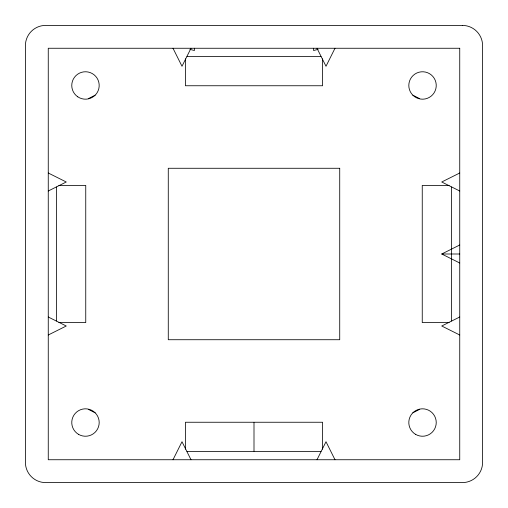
<?xml version="1.0" encoding="UTF-8"?>
<svg xmlns="http://www.w3.org/2000/svg" width="508" height="508" viewBox="0 0 508 508"><rect width="100%" height="100%" fill="white"/><g stroke="black" fill="none" stroke-linecap="round" stroke-linejoin="round"><path stroke-width="0.76" d="M191.002 48.26L181.997 66.262L172.999 48.26M335.001 48.26L326.003 66.262L316.998 48.26M172.999 459.74L181.997 441.738L191.002 459.74M316.998 459.74L326.003 441.738L335.001 459.74M88.309 98.673L95.174 95.174M412.826 412.826L419.691 409.327M48.26 191.002L66.262 181.997L48.26 172.999M48.26 335.001L66.262 326.003L48.26 316.998M459.74 172.999L441.738 181.997L459.74 191.002M459.74 262.998L441.738 254L459.74 245.002M459.74 316.998L441.738 326.003L459.74 335.001M318.078 49.384L313.582 50.508L313.582 48.26M187.007 56.49L320.993 56.49M58.864 185.42L85.75 185.42L85.75 322.58L58.864 322.58M449.135 185.42L422.25 185.42L422.25 322.58L449.135 322.58M441.738 254L459.74 254M187.007 451.51L320.993 451.51M189.922 49.384L194.418 50.508L194.418 48.26M412.826 95.174L419.691 98.673M88.309 409.327L95.174 412.826M451.51 187.007L451.51 320.993M322.58 58.864L322.58 85.75L185.42 85.75L185.42 58.864M322.58 449.135L322.58 422.25L185.42 422.25L185.42 449.135M254 422.593L254 451.168M56.49 187.007L56.49 320.993M462.35 25.4L45.65 25.4A20.25 20.25 0 0 0 25.4 45.65L25.4 462.35A20.25 20.25 0 0 0 45.65 482.6L462.35 482.6A20.25 20.25 0 0 0 482.6 462.35L482.6 45.65A20.25 20.25 0 0 0 462.35 25.4M459.74 48.26L48.26 48.26L48.26 459.74L459.74 459.74L459.74 48.26M339.725 168.275L168.275 168.275L168.275 339.725L339.725 339.725L339.725 168.275M414.63 96.691A13.716 13.716 0 0 0 436.188 86.709A13.716 13.716 0 0 0 416.763 73.031A13.716 13.716 0 0 0 414.63 96.691M415.665 434.404A13.716 13.716 0 0 0 436.239 422.523A13.716 13.716 0 0 0 415.665 410.648A13.716 13.716 0 0 0 415.665 434.404M77.787 96.831A13.716 13.716 0 0 0 99.155 86.455A13.716 13.716 0 0 0 79.483 73.139A13.716 13.716 0 0 0 77.787 96.831M78.619 434.404A13.716 13.716 0 0 0 99.193 422.523A13.716 13.716 0 0 0 78.619 410.648A13.716 13.716 0 0 0 78.619 434.404"/></g></svg>
